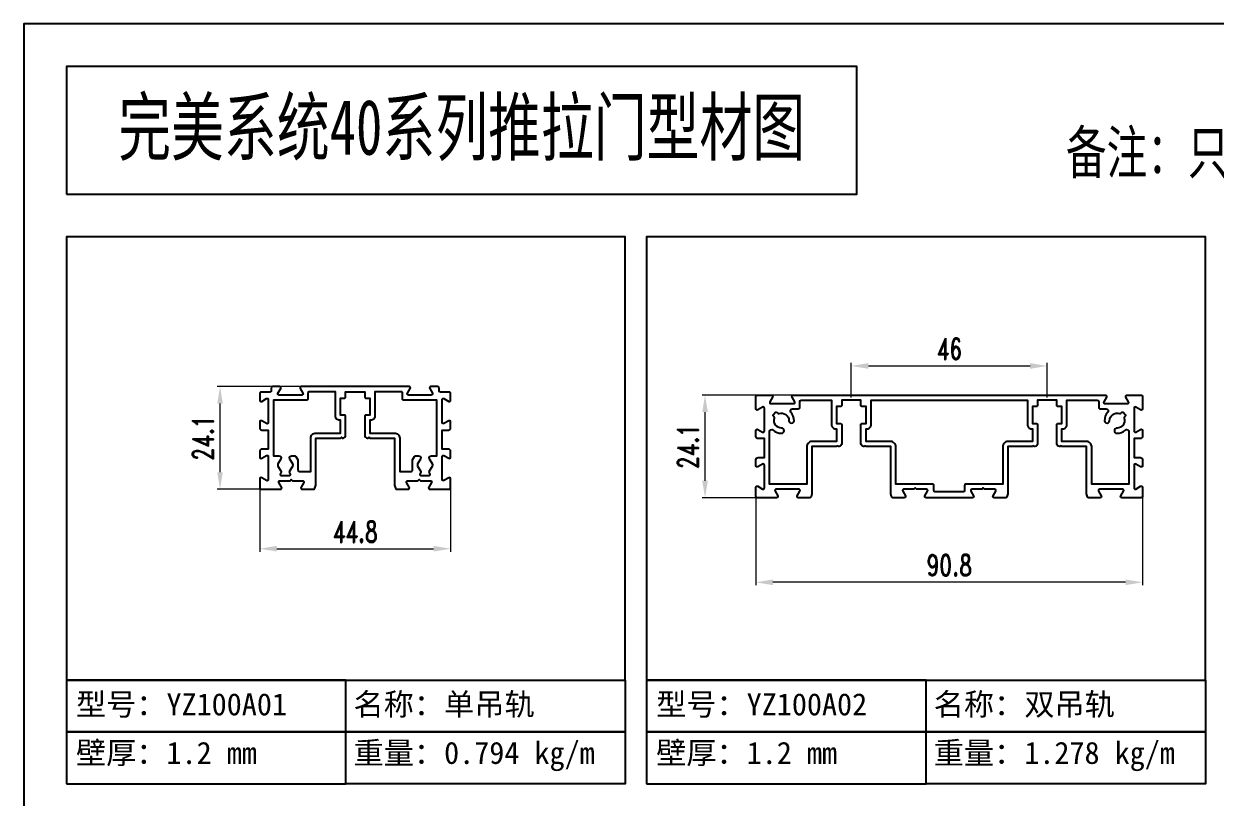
# Model space of a CAD drawing. Header units: millimetres. Extents: x 4423 to 13326, y -1516 to 5738.
# Drawn here: x 8899.3 to 9179.3, y 5433.8 to 5615.7 of the extents above; entities that cross this region are included whole.
import ezdxf

# ---------------------------------------------------------------- set-up
doc = ezdxf.new("R2010")
doc.units = ezdxf.units.MM
doc.header["$LTSCALE"] = 0.5
doc.layers.add('铝型材', color=1, linetype='Continuous')
doc.styles.add('CTXT', font='romand.shx', dxfattribs={"width": 0.7, "height": 5})
doc.styles.get("Standard").update_dxf_attribs({"font": 'swissc.ttf', "height": 3})
doc.styles.add('汇总标注', font='romand.shx', dxfattribs={"width": 0.7, "height": 5})
doc.dimstyles.new('1汇总比例', dxfattribs={"dimscale": 0, "dimtxt": 5, "dimasz": 4, "dimexe": 0.7, "dimexo": 0.625, "dimgap": 1.5, "dimtad": 1, "dimzin": 9, "dimdsep": 46, "dimtxsty": '汇总标注', "dimcen": 0, "dimclrd": 3, "dimclre": 3, "dimclrt": 2, "dimadec": 1, "dimazin": 2, "dimtfac": 1, "dimtofl": 0, "dimtmove": 0, "dimatfit": 3, "dimfxl": 0, "dimtolj": 1, "dimlwd": 13, "dimlwe": 13, "dimarcsym": 0})

# ---------------------------------------------------------------- blocks, each defined once
blk = doc.blocks.new('*D105')
at = {"layer": 'Defpoints', "color": 0, "lineweight": 30, "ltscale": 0.4, "transparency": 16777216}
for p in [(8954.71, 5507.75), (8999.51, 5507.75), (8999.51, 5492.41)]:
    blk.add_point(p, dxfattribs=at)
at = {"layer": '铝型材', "color": 3, "lineweight": 13, "ltscale": 0.4, "transparency": 16777216}
for p, q in [((8954.71, 5507.12), (8954.71, 5491.71)), ((8999.51, 5507.12), (8999.51, 5491.71)), ((8958.71, 5492.41), (8995.51, 5492.41))]:
    blk.add_line(p, q, dxfattribs=at)
at = {"layer": '铝型材', "color": 3, "lineweight": 30, "ltscale": 0.4, "transparency": 16777216}
for points in [[(8958.71, 5493.08), (8958.71, 5491.75), (8954.71, 5492.41)], [(8995.51, 5493.08), (8995.51, 5491.75), (8999.51, 5492.41)]]:
    blk.add_solid(points, dxfattribs=at)
at = {"layer": '铝型材', "color": 2, "ltscale": 0.4, "transparency": 16777216, "insert": (8977.11, 5496.41), "char_height": 5, "attachment_point": 5, "style": '汇总标注'}
blk.add_mtext('\\A1;44.8', dxfattribs=at)
blk = doc.blocks.new('*D106')
at = {"layer": 'Defpoints', "color": 0, "lineweight": 30, "ltscale": 0.4, "transparency": 16777216}
for p in [(8945.37, 5530.49), (8965.53, 5530.49), (8957.29, 5506.39)]:
    blk.add_point(p, dxfattribs=at)
at = {"layer": '铝型材', "color": 3, "lineweight": 13, "ltscale": 0.4, "transparency": 16777216}
for p, q in [((8964.9, 5530.49), (8944.67, 5530.49)), ((8945.37, 5510.39), (8945.37, 5526.49)), ((8956.66, 5506.39), (8944.67, 5506.39))]:
    blk.add_line(p, q, dxfattribs=at)
at = {"layer": '铝型材', "color": 3, "lineweight": 30, "ltscale": 0.4, "transparency": 16777216}
for points in [[(8944.71, 5526.49), (8946.04, 5526.49), (8945.37, 5530.49)], [(8944.71, 5510.39), (8946.04, 5510.39), (8945.37, 5506.39)]]:
    blk.add_solid(points, dxfattribs=at)
at = {"layer": '铝型材', "color": 2, "ltscale": 0.4, "transparency": 16777216, "insert": (8941.37, 5518.44), "char_height": 5, "attachment_point": 5, "rotation": 90, "style": '汇总标注'}
blk.add_mtext('\\A1;24.1', dxfattribs=at)
blk = doc.blocks.new('*D107')
at = {"layer": 'Defpoints', "color": 0, "lineweight": 30, "ltscale": 0.4, "transparency": 16777216}
for p in [(9071.22, 5505.75), (9162.02, 5505.75), (9071.22, 5484.52)]:
    blk.add_point(p, dxfattribs=at)
at = {"layer": '铝型材', "color": 3, "lineweight": 13, "ltscale": 0.4, "transparency": 16777216}
for p, q in [((9071.22, 5505.12), (9071.22, 5483.82)), ((9162.02, 5505.12), (9162.02, 5483.82)), ((9158.02, 5484.52), (9075.22, 5484.52))]:
    blk.add_line(p, q, dxfattribs=at)
at = {"layer": '铝型材', "color": 3, "lineweight": 30, "ltscale": 0.4, "transparency": 16777216}
for points in [[(9075.22, 5485.19), (9075.22, 5483.86), (9071.22, 5484.52)], [(9158.02, 5485.19), (9158.02, 5483.86), (9162.02, 5484.52)]]:
    blk.add_solid(points, dxfattribs=at)
at = {"layer": '铝型材', "color": 2, "ltscale": 0.4, "transparency": 16777216, "insert": (9116.62, 5488.52), "char_height": 5, "attachment_point": 5, "style": '汇总标注'}
blk.add_mtext('\\A1;90.8', dxfattribs=at)
blk = doc.blocks.new('*D108')
at = {"layer": 'Defpoints', "color": 0, "lineweight": 30, "ltscale": 0.4, "transparency": 16777216}
for p in [(9059.27, 5528.49), (9083.84, 5528.49), (9073.8, 5504.39)]:
    blk.add_point(p, dxfattribs=at)
at = {"layer": '铝型材', "color": 3, "lineweight": 13, "ltscale": 0.4, "transparency": 16777216}
for p, q in [((9083.22, 5528.49), (9058.57, 5528.49)), ((9059.27, 5508.39), (9059.27, 5524.49)), ((9073.17, 5504.39), (9058.57, 5504.39))]:
    blk.add_line(p, q, dxfattribs=at)
at = {"layer": '铝型材', "color": 3, "lineweight": 30, "ltscale": 0.4, "transparency": 16777216}
for points in [[(9058.61, 5524.49), (9059.94, 5524.49), (9059.27, 5528.49)], [(9058.61, 5508.39), (9059.94, 5508.39), (9059.27, 5504.39)]]:
    blk.add_solid(points, dxfattribs=at)
at = {"layer": '铝型材', "color": 2, "ltscale": 0.4, "transparency": 16777216, "insert": (9055.27, 5516.44), "char_height": 5, "attachment_point": 5, "rotation": 90, "style": '汇总标注'}
blk.add_mtext('\\A1;24.1', dxfattribs=at)
blk = doc.blocks.new('*D112')
at = {"layer": 'Defpoints', "color": 0, "lineweight": 30, "ltscale": 0.4, "transparency": 16777216}
for p in [(9139.62, 5535.34), (9093.62, 5527.29), (9139.62, 5527.29)]:
    blk.add_point(p, dxfattribs=at)
at = {"layer": '铝型材', "color": 3, "lineweight": 13, "ltscale": 0.4, "transparency": 16777216}
for p, q in [((9093.62, 5527.91), (9093.62, 5536.04)), ((9139.62, 5527.91), (9139.62, 5536.04)), ((9097.62, 5535.34), (9135.62, 5535.34))]:
    blk.add_line(p, q, dxfattribs=at)
at = {"layer": '铝型材', "color": 3, "lineweight": 30, "ltscale": 0.4, "transparency": 16777216}
for points in [[(9097.62, 5536.01), (9097.62, 5534.68), (9093.62, 5535.34)], [(9135.62, 5536.01), (9135.62, 5534.68), (9139.62, 5535.34)]]:
    blk.add_solid(points, dxfattribs=at)
at = {"layer": '铝型材', "color": 2, "ltscale": 0.4, "transparency": 16777216, "insert": (9116.62, 5539.34), "char_height": 5, "attachment_point": 5, "style": '汇总标注'}
blk.add_mtext('\\A1;46', dxfattribs=at)
blk = doc.blocks.new('YZ100A01', base_point=(31.21, 28.2))
at = {"layer": '铝型材', "ltscale": 0.4}
for points in [[(18.93, 27.85, -0.57735), (18.67, 27.4), (13.34, 27.4, -0.57735), (13.08, 27.85), (13.72, 28.95, 0.57735), (13.46, 29.4), (11.81, 29.4, 0.414214), (11.51, 29.1), (11.51, 28.42, -0.414214), (11.21, 28.12), (9.11, 28.12, 0.414214), (8.81, 27.82), (8.81, 26.2, 0.57735), (9.26, 25.94), (10.36, 26.58, -0.57735), (10.81, 26.32), (10.81, 20.99, -0.57735), (10.36, 20.73), (9.26, 21.36, 0.57735), (8.81, 21.1), (8.81, 19.69, 0.414214), (9.31, 19.19), (10.81, 19.19), (10.81, 14.73), (9.31, 14.73, 0.414214), (8.81, 14.23), (8.81, 12.82, 0.57735), (9.26, 12.56), (10.36, 13.19, -0.57735), (10.81, 12.93), (10.81, 7.6, -0.57735), (10.36, 7.34), (9.26, 7.98, 0.57735), (8.81, 7.72), (8.81, 5.6, 0.414214), (9.11, 5.3), (13.66, 5.3, 0.57735), (13.92, 5.75), (13.28, 6.85, -0.57735), (13.54, 7.3), (15.91, 7.3), (16.21, 7.6), (16.51, 7.3), (18.87, 7.3, -0.57735), (19.13, 6.85), (18.5, 5.75, 0.57735), (18.76, 5.3), (21.47, 5.3, 0.344151), (21.76, 5.53), (21.94, 6.24, 0.061321), (21.96, 6.37), (21.96, 17.3), (27.63, 17.3, 0.198912), (27.84, 17.39), (27.96, 17.5), (28.06, 17.4, 0.239219), (28.32, 17.31, 0.369843), (28.96, 18.05), (28.96, 22.5, 0.414214), (28.76, 22.7), (27.76, 22.7), (27.76, 26.7), (28.66, 26.7, 0.414214), (28.96, 27), (28.96, 28.2), (33.46, 28.2), (33.46, 27, 0.414214), (33.76, 26.7), (34.66, 26.7), (34.66, 22.7), (33.66, 22.7, 0.414214), (33.46, 22.5), (33.46, 18.05, 0.369843), (34.09, 17.31, 0.239219), (34.35, 17.4), (34.46, 17.5), (34.57, 17.39, 0.198912), (34.78, 17.3), (40.46, 17.3), (40.46, 6.37, 0.061321), (40.47, 6.24), (40.65, 5.53, 0.344151), (40.94, 5.3), (43.66, 5.3, 0.57735), (43.92, 5.75), (43.28, 6.85, -0.57735), (43.54, 7.3), (45.91, 7.3), (46.21, 7.6), (46.51, 7.3), (48.87, 7.3, -0.57735), (49.13, 6.85), (48.5, 5.75, 0.57735), (48.76, 5.3), (53.31, 5.3, 0.414214), (53.61, 5.6), (53.61, 7.72, 0.57735), (53.16, 7.98), (52.06, 7.34, -0.57735), (51.61, 7.6), (51.61, 12.93, -0.57735), (52.06, 13.19), (53.16, 12.56, 0.57735), (53.61, 12.82), (53.61, 14.23, 0.414214), (53.11, 14.73), (51.61, 14.73), (51.61, 19.19), (53.11, 19.19, 0.414214), (53.61, 19.69), (53.61, 21.1, 0.57735), (53.16, 21.36), (52.06, 20.73, -0.57735), (51.61, 20.99), (51.61, 26.32, -0.57735), (52.06, 26.58), (53.16, 25.94, 0.57735), (53.61, 26.2), (53.61, 27.82, 0.414214), (53.31, 28.12), (51.21, 28.12, -0.414214), (50.91, 28.42), (50.91, 29.1, 0.414214), (50.61, 29.4), (48.96, 29.4, 0.57735), (48.7, 28.95), (49.33, 27.85, -0.57735), (49.07, 27.4), (43.74, 27.4, -0.57735), (43.48, 27.85), (44.12, 28.95, 0.57735), (43.86, 29.4), (18.56, 29.4, 0.57735), (18.3, 28.95)], [(20.76, 17.3, -0.414214), (21.96, 18.5), (27.76, 18.5), (27.76, 21.5), (27.56, 21.5, -0.414214), (26.56, 22.5), (26.56, 28.2), (20.41, 28.2, 0.414214), (20.11, 27.9), (20.11, 26.5, -0.414214), (19.81, 26.2), (12.01, 26.2), (12.01, 13.15), (13.3, 13.15, -0.57735), (13.74, 12.4), (13.07, 11.25, 0.267949), (13.07, 10.75), (13.74, 9.6, -0.331452), (13.67, 9.01, 0.657822), (13.89, 8.5), (15.73, 8.5, 0.657834), (15.95, 9.01, -0.331458), (15.88, 9.6), (16.54, 10.75, 0.267949), (16.54, 11.25), (15.88, 12.4, -0.57735), (16.31, 13.15), (17, 13.15, -0.267949), (17.26, 13), (17.72, 12.21, -0.131652), (17.76, 12.06), (17.76, 9.8, 0.414214), (18.06, 9.5), (20.76, 9.5)], [(45.41, 13.15), (46.1, 13.15, -0.57735), (46.54, 12.4), (45.87, 11.25, 0.267949), (45.87, 10.75), (46.54, 9.6, -0.331458), (46.47, 9.01, 0.657834), (46.69, 8.5), (48.53, 8.5, 0.657822), (48.75, 9.01, -0.331452), (48.68, 9.6), (49.34, 10.75, 0.267949), (49.34, 11.25), (48.68, 12.4, -0.57735), (49.11, 13.15), (50.41, 13.15), (50.41, 26.2), (42.61, 26.2, -0.414214), (42.31, 26.5), (42.31, 27.9, 0.414214), (42.01, 28.2), (35.86, 28.2), (35.86, 22.5, -0.414214), (34.86, 21.5), (34.66, 21.5), (34.66, 18.5), (40.46, 18.5, -0.414214), (41.66, 17.3), (41.66, 9.5), (44.36, 9.5, 0.414214), (44.66, 9.8), (44.66, 12.06, -0.131652), (44.7, 12.21), (45.15, 13, -0.267949)]]:
    blk.add_lwpolyline(points, format="xyb", close=True, dxfattribs=at)
blk = doc.blocks.new('YZ100A02', base_point=(29.51, 26.05))
at = {"layer": '铝型材', "ltscale": 0.4}
for points in [[(16.24, 25.7), (15.6, 26.8, -0.57735), (15.86, 27.25), (89.16, 27.25, -0.57735), (89.42, 26.8), (88.79, 25.7, 0.57735), (89.05, 25.25), (94.38, 25.25, 0.57735), (94.64, 25.7), (94, 26.8, -0.57735), (94.26, 27.25), (97.61, 27.25, -0.414214), (97.91, 26.95), (97.91, 24.05, -0.57735), (97.46, 23.79), (96.36, 24.43, 0.57735), (95.91, 24.17), (95.91, 18.84, 0.57735), (96.36, 18.58), (97.46, 19.21, -0.57735), (97.91, 18.95), (97.91, 17.54, -0.414214), (97.41, 17.04), (95.91, 17.04), (95.91, 12.58), (97.41, 12.58, -0.414214), (97.91, 12.08), (97.91, 10.67, -0.57735), (97.46, 10.41), (96.36, 11.04, 0.57735), (95.91, 10.78), (95.91, 5.45, 0.57735), (96.36, 5.19), (97.46, 5.83, -0.57735), (97.91, 5.57), (97.91, 3.45, -0.414214), (97.61, 3.15), (93.06, 3.15, -0.57735), (92.8, 3.6), (93.44, 4.7, 0.57735), (93.18, 5.15), (87.85, 5.15, 0.57735), (87.59, 4.7), (88.22, 3.6, -0.57735), (87.96, 3.15), (85.25, 3.15, -0.344151), (84.96, 3.38), (84.78, 4.09, -0.061321), (84.76, 4.21), (84.76, 15.15), (79.09, 15.15, -0.198912), (78.88, 15.24), (78.76, 15.35), (78.66, 15.25, -0.239219), (78.4, 15.16, -0.369843), (77.76, 15.9), (77.76, 20.35, -0.414214), (77.96, 20.55), (78.96, 20.55), (78.96, 24.55), (78.06, 24.55, -0.414214), (77.76, 24.85), (77.76, 26.05), (73.26, 26.05), (73.26, 24.85, -0.414214), (72.96, 24.55), (72.06, 24.55), (72.06, 20.55), (73.06, 20.55, -0.414214), (73.26, 20.35), (73.26, 15.9, -0.369843), (72.63, 15.16, -0.239219), (72.37, 15.25), (72.26, 15.35), (72.15, 15.24, -0.198912), (71.94, 15.15), (66.26, 15.15), (66.26, 4.21, -0.061321), (66.25, 4.09), (66.07, 3.38, -0.344151), (65.78, 3.15), (63.06, 3.15, -0.57735), (62.8, 3.6), (63.44, 4.7, 0.57735), (63.18, 5.15), (60.81, 5.15), (60.51, 5.45), (60.21, 5.15), (57.85, 5.15, 0.57735), (57.59, 4.7), (58.22, 3.6, -0.57735), (57.96, 3.15), (47.06, 3.15, -0.57735), (46.8, 3.6), (47.44, 4.7, 0.57735), (47.18, 5.15), (44.81, 5.15), (44.51, 5.45), (44.21, 5.15), (41.85, 5.15, 0.57735), (41.59, 4.7), (42.22, 3.6, -0.57735), (41.96, 3.15), (39.25, 3.15, -0.344151), (38.96, 3.38), (38.78, 4.09, -0.061321), (38.76, 4.21), (38.76, 15.15), (33.09, 15.15, -0.198912), (32.88, 15.24), (32.76, 15.35), (32.66, 15.25, -0.239219), (32.4, 15.16, -0.369843), (31.76, 15.9), (31.76, 20.35, -0.414214), (31.96, 20.55), (32.96, 20.55), (32.96, 24.55), (32.06, 24.55, -0.414214), (31.76, 24.85), (31.76, 26.05), (27.26, 26.05), (27.26, 24.85, -0.414214), (26.96, 24.55), (26.06, 24.55), (26.06, 20.55), (27.06, 20.55, -0.414214), (27.26, 20.35), (27.26, 15.9, -0.369843), (26.63, 15.16, -0.239219), (26.37, 15.25), (26.26, 15.35), (26.15, 15.24, -0.198912), (25.94, 15.15), (20.26, 15.15), (20.26, 4.21, -0.061321), (20.25, 4.09), (20.07, 3.38, -0.344151), (19.78, 3.15), (17.06, 3.15, -0.57735), (16.8, 3.6), (17.44, 4.7, 0.57735), (17.18, 5.15), (11.85, 5.15, 0.57735), (11.59, 4.7), (12.22, 3.6, -0.57735), (11.96, 3.15), (7.41, 3.15, -0.414214), (7.11, 3.45), (7.11, 5.57, -0.57735), (7.56, 5.83), (8.66, 5.19, 0.57735), (9.11, 5.45), (9.11, 10.78, 0.57735), (8.66, 11.04), (7.56, 10.41, -0.57735), (7.11, 10.67), (7.11, 12.08, -0.414214), (7.61, 12.58), (9.11, 12.58), (9.11, 17.04), (7.61, 17.04, -0.414214), (7.11, 17.54), (7.11, 18.95, -0.57735), (7.56, 19.21), (8.66, 18.58, 0.57735), (9.11, 18.84), (9.11, 24.17, 0.57735), (8.66, 24.43), (7.56, 23.79, -0.57735), (7.11, 24.05), (7.11, 26.95, -0.414214), (7.41, 27.25), (10.76, 27.25, -0.57735), (11.02, 26.8), (10.39, 25.7, 0.57735), (10.65, 25.25), (15.98, 25.25, 0.57735)], [(19.06, 15.15), (19.06, 6.35), (10.31, 6.35), (10.31, 18.68, -0.648232), (11.15, 19.05, 0.185419), (13.12, 18.3, 1), (13.12, 19.5, -0.51595), (11.46, 21.82, 0.286549), (11.39, 22.13), (11.21, 22.31, -0.414214), (11.21, 22.74), (11.63, 23.16, -0.414214), (12.05, 23.16), (12.24, 22.98, 0.286549), (12.55, 22.91, -0.51595), (14.86, 21.25, 1), (16.06, 21.24, 0.185419), (15.31, 23.22, -0.648232), (15.69, 24.05), (17.11, 24.05, 0.414214), (17.41, 24.35), (17.41, 25.75, -0.414214), (17.71, 26.05), (24.86, 26.05), (24.86, 20.35, 0.414214), (25.86, 19.35), (26.06, 19.35), (26.06, 16.35), (20.26, 16.35, 0.414214)], [(65.06, 15.15), (65.06, 6.35), (56.41, 6.35, 0.414214), (56.11, 6.05), (56.11, 4.85, -0.414214), (55.81, 4.55), (49.21, 4.55, -0.414214), (48.91, 4.85), (48.91, 6.05, 0.414214), (48.61, 6.35), (39.96, 6.35), (39.96, 15.15, 0.414214), (38.76, 16.35), (32.96, 16.35), (32.96, 19.35), (33.16, 19.35, 0.414214), (34.16, 20.35), (34.16, 26.05), (70.86, 26.05), (70.86, 20.35, 0.414214), (71.86, 19.35), (72.06, 19.35), (72.06, 16.35), (66.26, 16.35, 0.414214)], [(91.9, 18.3, 0.185419), (93.88, 19.05, -0.648232), (94.71, 18.68), (94.71, 6.35), (85.96, 6.35), (85.96, 15.15, 0.414214), (84.76, 16.35), (78.96, 16.35), (78.96, 19.35), (79.16, 19.35, 0.414214), (80.16, 20.35), (80.16, 26.05), (87.31, 26.05, -0.414214), (87.61, 25.75), (87.61, 24.35, 0.414214), (87.91, 24.05), (89.34, 24.05, -0.648232), (89.72, 23.22, 0.185419), (88.96, 21.24, 1), (90.16, 21.25, -0.51595), (92.48, 22.91, 0.286549), (92.79, 22.98), (92.97, 23.16, -0.414214), (93.4, 23.16), (93.82, 22.74, -0.414214), (93.82, 22.31), (93.64, 22.13, 0.286549), (93.57, 21.82, -0.51595), (91.91, 19.5, 1)]]:
    blk.add_lwpolyline(points, format="xyb", close=True, dxfattribs=at)

msp = doc.modelspace()

# ---------------------------------------------------------------- linework, layer by layer
at = {"layer": '铝型材', "ltscale": 0.4}
for points in [[(8899.2993, 4833.2095), (9464.2993, 4833.2095), (9464.2993, 5615.7095), (8899.2993, 5615.7095)], [(8909.2993, 5575.7095), (9094.9518, 5575.7095), (9094.9518, 5605.7095), (8909.2993, 5605.7095)], [(8909.2993, 5461.5153), (9040.5493, 5461.5153), (9040.5493, 5565.7095), (8909.2993, 5565.7095)], [(9045.5493, 5461.5153), (9176.7993, 5461.5153), (9176.7993, 5565.7095), (9045.5493, 5565.7095)], [(8909.2993, 5449.3624), (8974.9243, 5449.3624), (8974.9243, 5461.5153), (8909.2993, 5461.5153)], [(8974.9243, 5461.5153), (9040.5493, 5461.5153), (9040.5493, 5449.3624), (8974.9243, 5449.3624)], [(9045.5493, 5449.3624), (9111.1743, 5449.3624), (9111.1743, 5461.5153), (9045.5493, 5461.5153)], [(9111.1743, 5461.5153), (9176.7993, 5461.5153), (9176.7993, 5449.3624), (9111.1743, 5449.3624)], [(8909.2993, 5437.2095), (8974.9243, 5437.2095), (8974.9243, 5449.3624), (8909.2993, 5449.3624)], [(8974.9243, 5449.3624), (9040.5493, 5449.3624), (9040.5493, 5437.2095), (8974.9243, 5437.2095)], [(9045.5493, 5437.2095), (9111.1743, 5437.2095), (9111.1743, 5449.3624), (9045.5493, 5449.3624)], [(9111.1743, 5449.3624), (9176.7993, 5449.3624), (9176.7993, 5437.2095), (9111.1743, 5437.2095)]]:
    msp.add_lwpolyline(points, close=True, dxfattribs=at)

# ---------------------------------------------------------------- block references
for name, p in [('YZ100A01', (8977.1136, 5529.2877)), ('YZ100A02', (9093.6202, 5527.2895))]:
    msp.add_blockref(name, p, dxfattribs=at)

# ---------------------------------------------------------------- texts
at = {"layer": '铝型材', "ltscale": 0.4, "attachment_point": 5, "style": 'CTXT'}
for s, insert, char_height, width in [('{\\fSimSun|b0|i0|c134|p2;完美系统40系列推拉门型材图}', (9002.1256, 5590.7095), 13, 185.65256), ('{\\fSimSun|b0|i0|c134|p2;备注：只能销往国外}', (9186.9873, 5584.9714), 10, 174.070901)]:
    msp.add_mtext(s, dxfattribs=dict(at, insert=insert, char_height=char_height, width=width))
at = {"layer": '铝型材', "ltscale": 0.4, "char_height": 5.1984, "attachment_point": 1}
for s, insert in [('{\\fSimSun|b0|i0|c134|p2;型号：YZ100A01}', (8911.5298, 5458.4685)), ('{\\fSimSun|b0|i0|c134|p2;名称：单吊轨}', (8976.7222, 5458.4685)), ('{\\fSimSun|b0|i0|c134|p2;型号：YZ100A02}', (9047.7798, 5458.4685)), ('{\\fSimSun|b0|i0|c134|p2;名称：双吊轨}', (9112.9722, 5458.4685)), ('{\\fSimSun|b0|i0|c134|p2;壁厚：1.2 mm}', (8911.5298, 5447.0603)), ('{\\fSimSun|b0|i0|c134|p2;重量：0.794 kg/m}', (8976.7222, 5447.0603)), ('{\\fSimSun|b0|i0|c134|p2;壁厚：1.2 mm}', (9047.7798, 5447.0603)), ('{\\fSimSun|b0|i0|c134|p2;重量：1.278 kg/m}', (9112.9722, 5447.0603))]:
    msp.add_mtext(s, dxfattribs=dict(at, insert=insert))

# ---------------------------------------------------------------- dimensions: what is measured, and where the dimension line sits
at = {"layer": '铝型材', "ltscale": 0.4}
for base, p1, p2, picture, middle in [((9139.6202, 5535.342), (9093.6202, 5527.2895), (9139.6202, 5527.2895), '*D112', (9116.6202, 5539.342)), ((8999.5136, 5492.4127), (8954.7136, 5507.7454), (8999.5136, 5507.7454), '*D105', (8977.1136, 5496.4127)), ((9071.2202, 5484.5233), (9162.0202, 5505.7472), (9071.2202, 5505.7472), '*D107', (9116.6202, 5488.5233))]:
    dim = msp.add_linear_dim(base=base, p1=p1, p2=p2, dimstyle='1汇总比例', override={"dimscale": 1}, dxfattribs=at)
    dim.commit()
    dim.dimension.update_dxf_attribs({"geometry": picture, "text_midpoint": middle})
for base, p1, p2, picture, middle in [((8945.3726, 5530.4877), (8957.2886, 5506.3877), (8965.5282, 5530.4877), '*D106', (8941.3726, 5518.4377)), ((9059.2733, 5528.4895), (9073.7952, 5504.3895), (9083.8434, 5528.4895), '*D108', (9055.2733, 5516.4395))]:
    dim = msp.add_linear_dim(base=base, p1=p1, p2=p2, angle=90, dimstyle='1汇总比例', override={"dimscale": 1}, dxfattribs=at)
    dim.commit()
    dim.dimension.update_dxf_attribs({"geometry": picture, "text_midpoint": middle})

doc.saveas('drawing.dxf')
